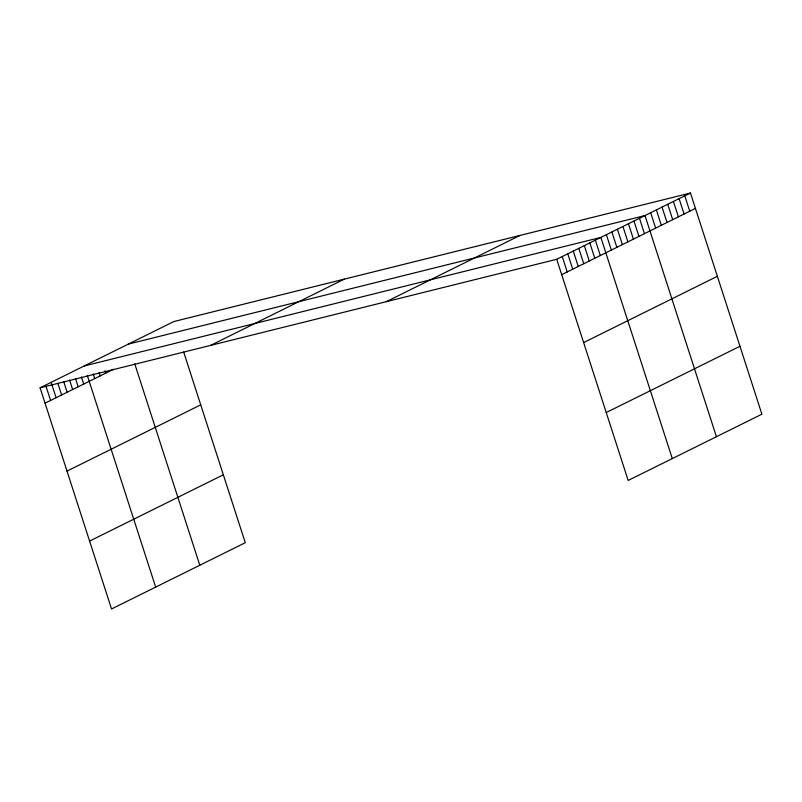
<?xml version="1.0" encoding="UTF-8"?>
<svg xmlns="http://www.w3.org/2000/svg" width="802" height="802" viewBox="0 0 802 802"><rect width="100%" height="100%" fill="white"/><g stroke="black" fill="none" stroke-linecap="round" stroke-linejoin="round"><path stroke-width="1.2" d="M183.678 352.028L245.272 542.713L111.538 608.979L40.1 387.817L173.833 321.552L690.462 193.021L761.9 414.183L628.167 480.448L556.728 259.287L690.462 193.021M45.062 403.195L113.473 369.301M210.585 345.401L344.319 279.136M386.243 301.702L519.977 235.437M66.997 471.105L200.741 404.84M561.701 274.665L695.434 208.4M89.603 541.069L223.337 474.804M583.635 342.574L717.369 276.309M606.232 412.539L739.965 346.274M128.36 344.088L644.998 215.548L716.427 436.709M84.23 365.953L600.868 237.412L672.297 458.584M40.1 387.817L556.728 259.287M684.778 195.838L689.75 211.217M679.104 198.655L684.066 214.034M673.419 201.472L678.382 216.851M667.735 204.279L672.698 219.658M662.051 207.096L667.013 222.475M656.367 209.913L661.329 225.292M650.683 212.73L655.645 228.109M639.485 218.284L644.447 233.663M633.961 221.011L638.933 236.389M628.447 223.748L633.41 239.126M622.933 226.485L627.896 241.863M617.41 229.212L622.382 244.59M611.896 231.948L616.868 247.327M606.382 234.685L611.345 250.064M595.345 240.149L600.317 255.527M589.831 242.886L594.793 258.264M584.317 245.612L589.28 260.991M578.793 248.349L583.766 263.728M573.28 251.086L578.252 266.464M567.766 253.813L572.728 269.191M562.252 256.55L567.214 271.928M134.726 363.777L199.798 565.25M104.982 370.765L105.754 373.13M99.087 372.318L100.23 375.867M93.192 373.862L94.716 378.594M87.288 375.416L155.668 587.114M81.393 376.97L83.679 384.068M75.488 378.514L78.165 386.795M69.594 380.068L72.651 389.531M63.699 381.612L67.137 392.268M57.794 383.166L61.614 394.995M51.138 382.353L56.1 397.732M45.995 386.263L50.586 400.459"/></g></svg>
